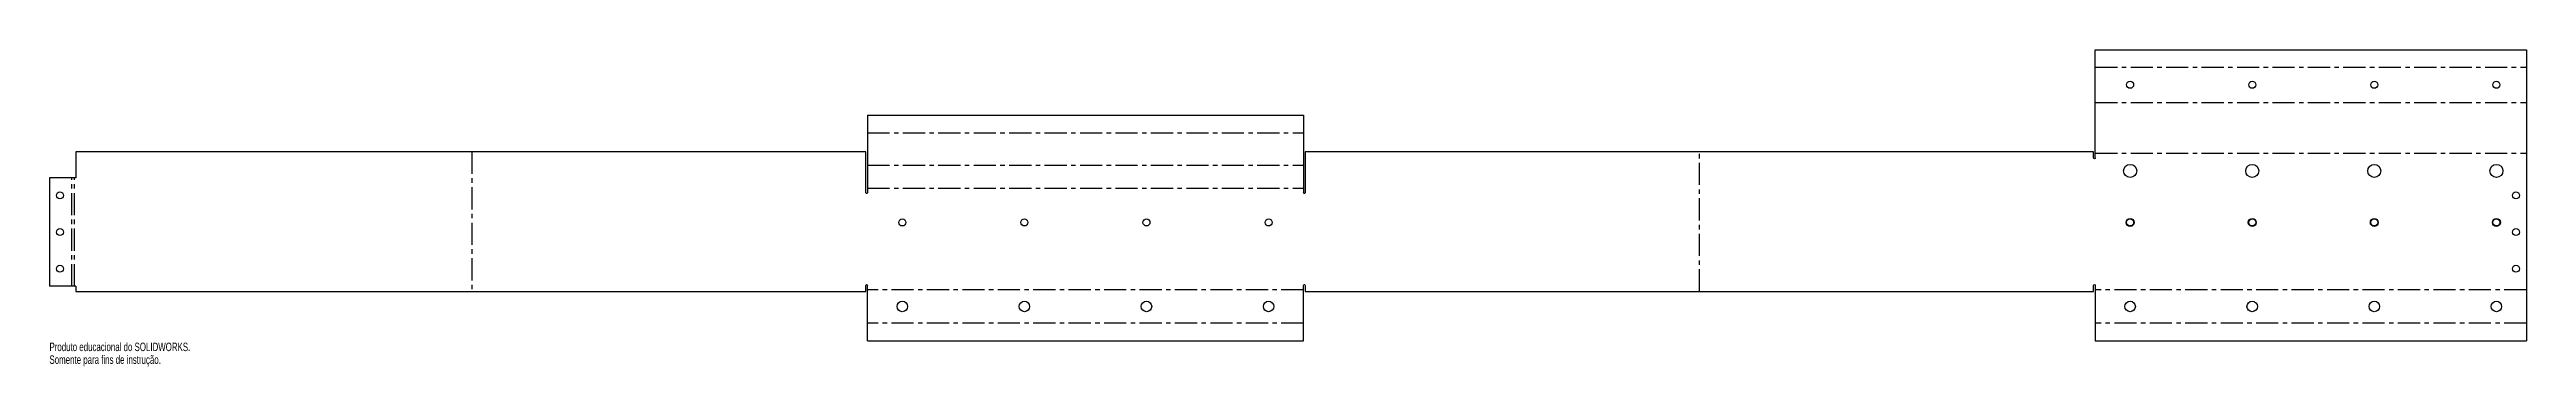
# Model space of a CAD drawing. Header units: millimetres. Extents: x -1298 to 122, y -42 to 139.
import ezdxf

# ---------------------------------------------------------------- set-up
doc = ezdxf.new("R2010")
doc.units = ezdxf.units.MM
doc.linetypes.add('CENTERX2', pattern=[20.32, 12.7, -2.54, 2.54, -2.54])
doc.styles.add('SLDTEXTSTYLE0', font='TXT', dxfattribs={"width": 0.7})

msp = doc.modelspace()

# ---------------------------------------------------------------- linework, layer by layer
at = {"color": 7, "linetype": 'Continuous', "lineweight": 25}
for p, q in [((-125, 77.5), (-125, 139.4)), ((-125, 139.4), (122.2, 139.4)), ((122.2, 139.4), (122.2, -27.3)), ((-829, 102), (-829, 57.5)), ((-829, 102), (-579, 102)), ((-579, 102), (-579, 57.5)), ((-1282.9, 81), (-1282.9, 66)), ((-830, 81), (-1282.9, 81)), ((-830, 57.5), (-830, 81)), ((-578, 81), (-578, 57.5)), ((-126, 81), (-578, 81)), ((-126, 77.5), (-126, 81)), ((-1298, 66), (-1298, 4)), ((-1282.9, 66), (-1298, 66)), ((-1282.9, 4), (-1298, 4)), ((-1282.9, 4), (-1282.9, 1)), ((-1282.9, 1), (-830, 1)), ((-830, 1), (-830, 4.5)), ((-829, -27.3), (-829, 4.5)), ((-579, -27.3), (-579, 4.5)), ((-578, 4.5), (-578, 1)), ((-578, 1), (-126, 1)), ((-126, 1), (-126, 4.5)), ((-125, 4.5), (-125, -27.3)), ((-829, -27.3), (-579, -27.3)), ((-125, -27.3), (122.2, -27.3))]:
    msp.add_line(p, q, dxfattribs=at)
at = {"color": 7, "linetype": 'CENTERX2'}
for p, q in [((-125, 129.4), (122.2, 129.4)), ((-125, 109.2), (122.2, 109.2)), ((-829, 91.8), (-579, 91.8)), ((-1055.9, 81), (-1055.9, 1)), ((-829, 73.2), (-579, 73.2)), ((-352, 1), (-352, 81)), ((-125, 80.1), (122.2, 80.1)), ((-1285.2, 4), (-1285.2, 66)), ((-1283.7, 4), (-1283.7, 66)), ((-829, 60.1), (-579, 60.1)), ((-579, 1.9), (-829, 1.9)), ((122.2, 1.9), (-125, 1.9)), ((-579, -17.2), (-829, -17.2)), ((122.2, -17.2), (-125, -17.2))]:
    msp.add_line(p, q, dxfattribs=at)
at = {"color": 7, "linetype": 'Continuous', "lineweight": 25}
for centre, radius in [((-105, 119.3), 2), ((-35, 119.3), 2), ((35, 119.3), 2), ((105, 119.3), 2), ((-105, 70), 3.75), ((-35, 70), 3.75), ((35, 70), 3.75), ((105, 70), 3.75), ((-1292, 56), 2), ((116.2, 56), 2), ((-105, 40.5), 2.27), ((-35, 40.5), 2.27), ((35, 40.5), 2.27), ((105, 40.5), 2.27), ((-1292, 35), 2), ((-809, 40.5), 2), ((-739, 40.5), 2), ((-669, 40.5), 2), ((-599, 40.5), 2), ((-105, 40.5), 2), ((-35, 40.5), 2), ((35, 40.5), 2), ((105, 40.5), 2), ((116.2, 35), 2), ((-1292, 14), 2), ((116.2, 14), 2), ((-809, -7.6), 3), ((-739, -7.6), 3), ((-669, -7.6), 3), ((-599, -7.6), 3), ((-105, -7.6), 3), ((-35, -7.6), 3), ((35, -7.6), 3), ((105, -7.6), 3)]:
    msp.add_circle(centre, radius, dxfattribs=at)
for points, knots in [([(-125, 77.5), (-125, 77.2), (-125.2, 77), (-125.8, 77), (-126, 77.2), (-126, 77.5)], [0, 0, 0, 0, 0.5, 0.5, 1, 1, 1, 1]), ([(-829, 57.5), (-829, 57.2), (-829.2, 57), (-829.7, 57), (-830, 57.2), (-830, 57.5)], [0, 0, 0, 0, 0.5, 0.5, 1, 1, 1, 1]), ([(-578, 57.5), (-578, 57.2), (-578.2, 57), (-578.7, 57), (-579, 57.2), (-579, 57.5)], [0, 0, 0, 0, 0.5, 0.5, 1, 1, 1, 1]), ([(-830, 4.5), (-830, 4.8), (-829.7, 5), (-829.2, 5), (-829, 4.8), (-829, 4.5)], [0, 0, 0, 0, 0.4999961, 0.4999961, 0.9999962, 0.9999962, 0.9999962, 0.9999962]), ([(-579, 4.5), (-579, 4.8), (-578.7, 5), (-578.2, 5), (-578, 4.8), (-578, 4.5)], [0, 0, 0, 0, 0.5, 0.5, 1, 1, 1, 1]), ([(-126, 4.5), (-126, 4.8), (-125.8, 5), (-125.2, 5), (-125, 4.8), (-125, 4.5)], [0, 0, 0, 0, 0.4999951, 0.4999951, 0.9999952, 0.9999952, 0.9999952, 0.9999952])]:
    msp.add_open_spline(points, degree=3, knots=knots, dxfattribs=at)

# ---------------------------------------------------------------- texts
at = {"color": 7, "linetype": 'Continuous', "char_height": 4.834, "attachment_point": 1, "style": 'SLDTEXTSTYLE0'}
for s, insert in [('Produto educacional do SOLIDWORKS.', (-1298, -28.3)), ('Somente para fins de instrução.', (-1298, -35.6))]:
    msp.add_mtext(s, dxfattribs=dict(at, insert=insert))

doc.saveas('drawing.dxf')
